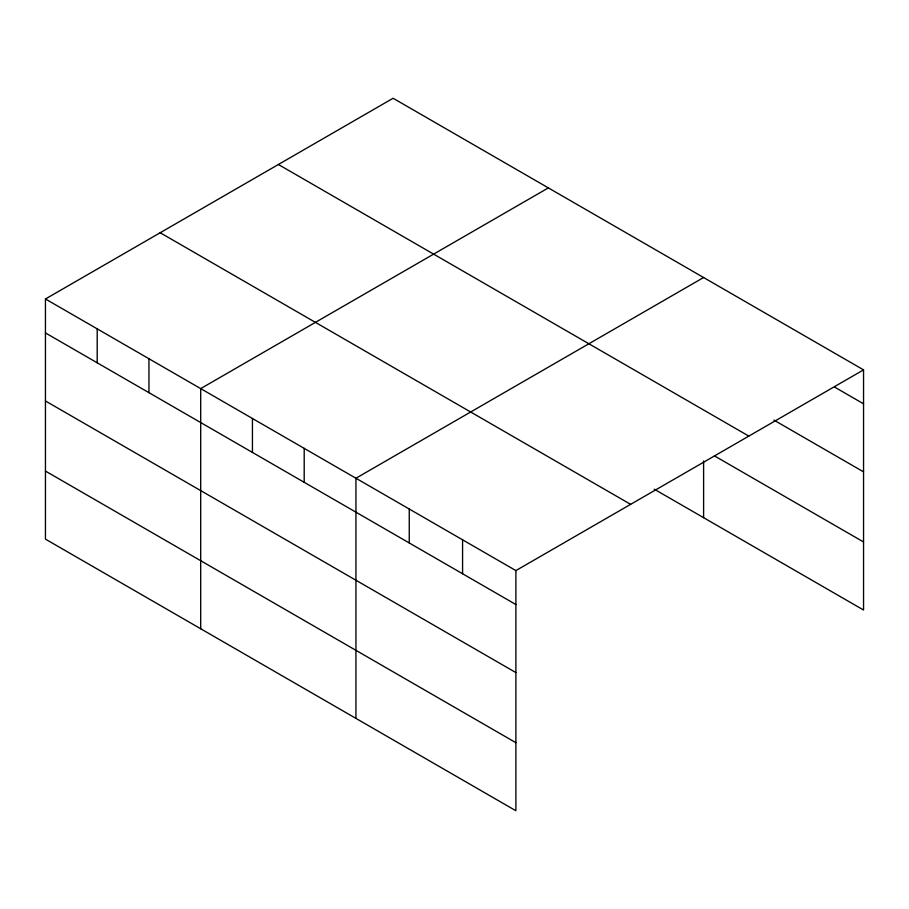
<?xml version="1.0" encoding="UTF-8"?>
<svg xmlns="http://www.w3.org/2000/svg" width="909" height="909" viewBox="0 0 909 909"><rect width="100%" height="100%" fill="white"/><g stroke="black" fill="none" stroke-linecap="round" stroke-linejoin="round"><path stroke-width="1.36" d="M45.45 298.981L515.892 570.591L515.892 810.737L45.45 539.128L45.45 298.981L393.108 98.263L863.55 369.872L863.55 610.019L654.253 489.19M548.354 187.89L200.696 388.609L200.696 628.755M703.6 277.518L355.942 478.236L355.942 718.394M515.892 570.591L863.55 369.872M834.473 387.018L863.55 403.812M773.877 420.094L863.55 471.862M278.381 164.495L748.823 436.104M714.508 455.92L863.55 541.969M160.177 232.738L630.619 504.347M45.45 332.921L515.892 604.53M45.45 400.971L515.892 672.58M45.45 471.078L515.892 742.687M703.6 460.965L703.6 517.676M462.579 539.81L462.579 573.749M409.255 509.029L409.255 542.968M304.197 448.364L304.197 482.304M252.441 418.492L252.441 452.432M148.951 358.737L148.951 392.677M97.195 328.853L97.195 362.793"/></g></svg>
